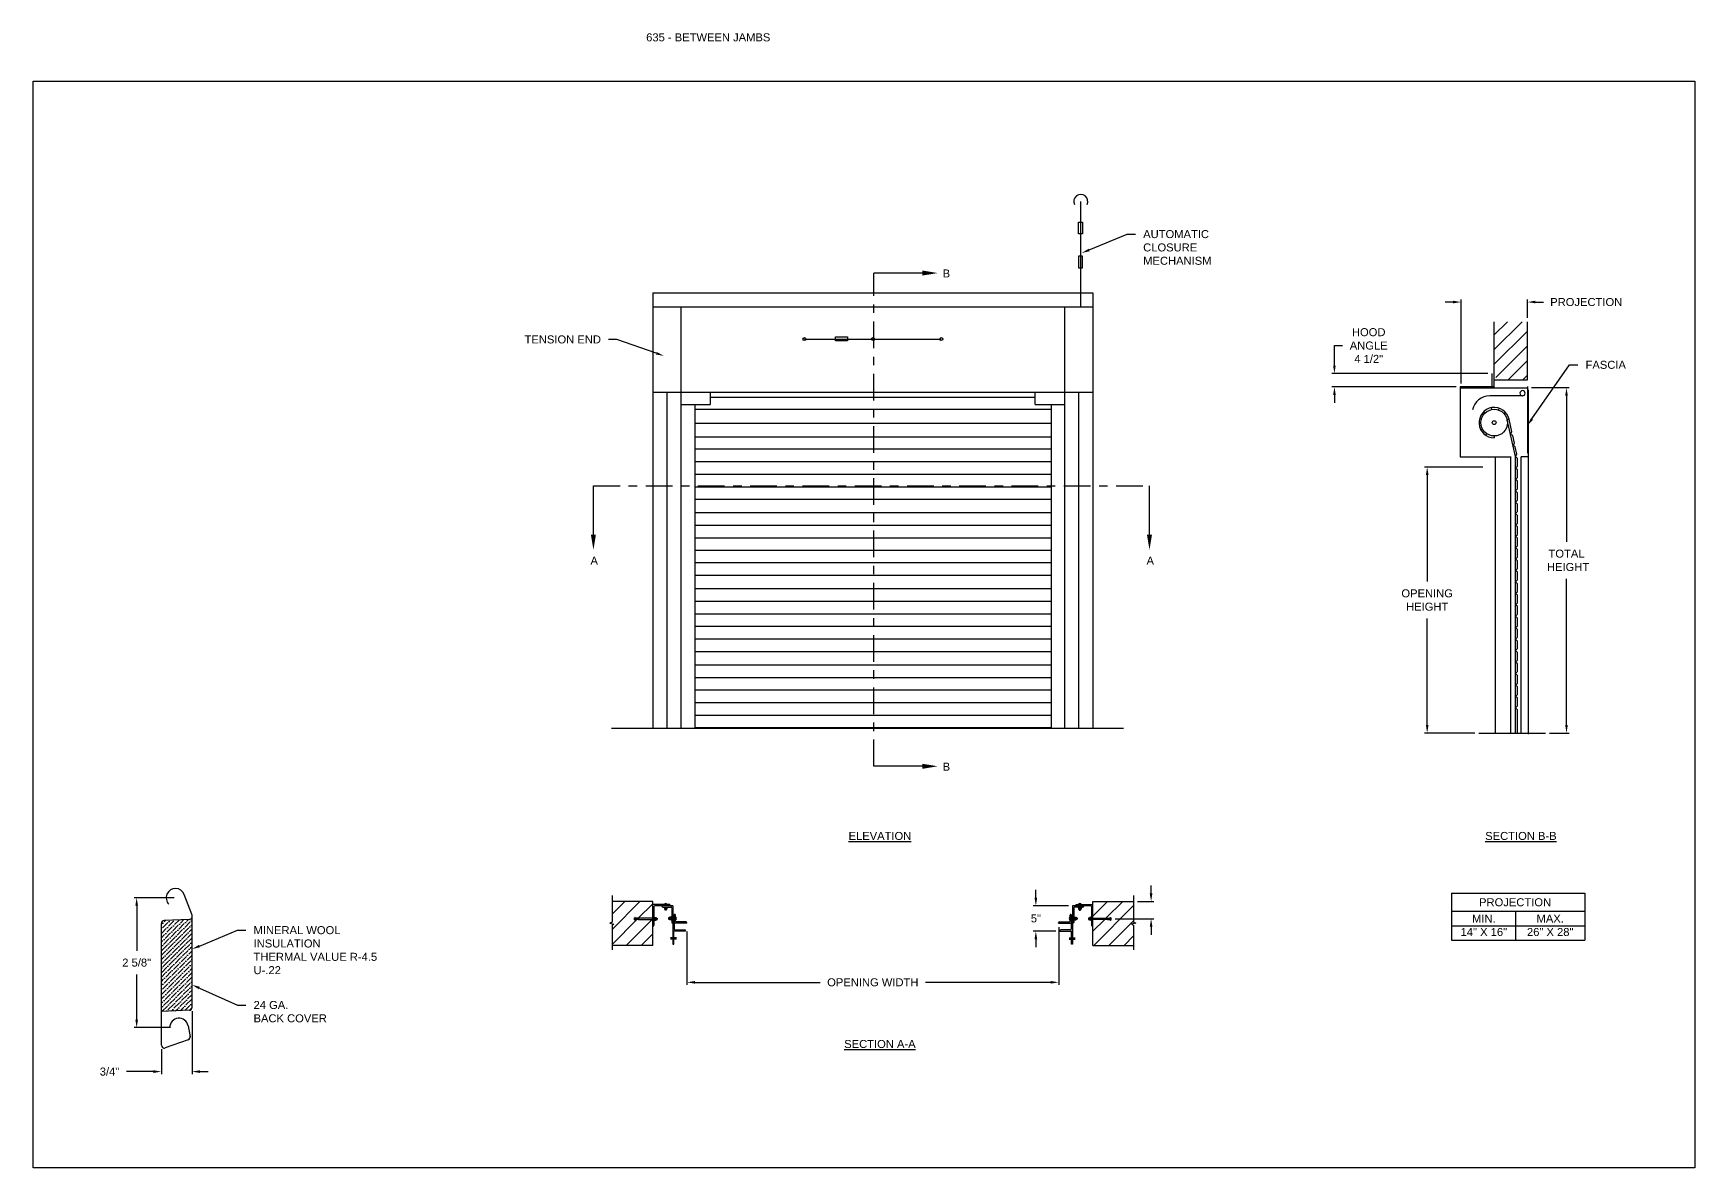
# Model space of a CAD drawing. Header units: inches. Extents: x 169.6 to 189.1, y 253.2 to 266.5.
import ezdxf
from ezdxf import colors
from ezdxf.entities.mleader import LeaderData, LeaderLine
from ezdxf.math import Vec2, Vec3

# ---------------------------------------------------------------- set-up
doc = ezdxf.new("R2010")
doc.units = ezdxf.units.IN
doc.header["$LTSCALE"] = 0.25
doc.header["$MEASUREMENT"] = 0
doc.linetypes.add('CENTER', pattern=[2, 1.25, -0.25, 0.25, -0.25])
for name, color, linetype in [('635 BETWEEN JAMBS', 7, 'Continuous'), ('ANNOTATIONS', 1, 'Continuous'), ('DETAILS', 4, 'Continuous'), ('SECTION CUTS', 6, 'CENTER')]:
    doc.layers.add(name, color=color, linetype=linetype)
doc.styles.add('ARIAL', font='arial.ttf', dxfattribs={"height": 0.09375})
doc.styles.get("Standard").update_dxf_attribs({"font": 'romans.shx'})
doc.dimstyles.new('STANDARD$0', dxfattribs={"dimtxt": 0.09375, "dimasz": 0.09375, "dimexe": 0.03125, "dimexo": 0.046875, "dimgap": 0.09, "dimtad": 0, "dimtih": 1, "dimtoh": 1, "dimdec": 4, "dimzin": 0, "dimdsep": 46, "dimtxsty": 'ARIAL', "dimcen": 0.09, "dimadec": 0, "dimazin": 0, "dimtfac": 1, "dimtdec": 4, "dimtofl": 0, "dimtmove": 0, "dimatfit": 1, "dimfxl": 1, "dimtolj": 1, "dimtzin": 0, "dimarcsym": 0})

# ---------------------------------------------------------------- blocks, each defined once
blk = doc.blocks.new('*D7')
at = {"layer": 'ANNOTATIONS', "color": 0, "lineweight": -2, "transparency": 16777216}
for p, q in [((177.249, 255.964), (177.249, 255.339)), ((181.605, 256.016), (181.605, 255.339)), ((177.342, 255.37), (178.81, 255.37)), ((181.511, 255.37), (180.043, 255.37))]:
    blk.add_line(p, q, dxfattribs=at)
at = {"layer": 'ANNOTATIONS', "color": 0, "transparency": 16777216}
for points in [[(177.342, 255.386), (177.342, 255.355), (177.249, 255.37)], [(181.511, 255.386), (181.511, 255.355), (181.605, 255.37)]]:
    blk.add_solid(points, dxfattribs=at)
at = {"layer": 'defpoints', "color": 0, "transparency": 16777216}
for p in [(181.605, 256.063), (177.249, 256.01), (181.605, 255.37)]:
    blk.add_point(p, dxfattribs=at)
at = {"layer": 'ANNOTATIONS', "color": 0, "transparency": 16777216, "insert": (179.427, 255.37), "char_height": 0.09375, "attachment_point": 5, "style": 'ARIAL'}
blk.add_mtext('\\A1;OPENING WIDTH', dxfattribs=at)
blk = doc.blocks.new('*D3')
at = {"layer": 'ANNOTATIONS', "color": 0, "lineweight": -2, "transparency": 16777216}
for p, q in [((186.227, 263.342), (186.133, 263.342)), ((186.32, 262.386), (186.32, 263.374)), ((187.098, 263.159), (187.098, 263.374)), ((187.192, 263.342), (187.285, 263.342))]:
    blk.add_line(p, q, dxfattribs=at)
at = {"layer": 'ANNOTATIONS', "color": 0, "transparency": 16777216}
for points in [[(186.227, 263.358), (186.227, 263.327), (186.32, 263.342)], [(187.192, 263.358), (187.192, 263.327), (187.098, 263.342)]]:
    blk.add_solid(points, dxfattribs=at)
at = {"layer": 'defpoints', "color": 0, "transparency": 16777216}
for p in [(187.098, 263.342), (187.098, 263.112, 0), (186.32, 262.339, 0)]:
    blk.add_point(p, dxfattribs=at)
at = {"layer": 'ANNOTATIONS', "color": 0, "transparency": 16777216, "insert": (187.787, 263.342), "char_height": 0.09375, "attachment_point": 5, "style": 'ARIAL'}
blk.add_mtext('\\A1;PROJECTION', dxfattribs=at)
blk = doc.blocks.new('*D4')
at = {"layer": 'ANNOTATIONS', "color": 0, "lineweight": -2, "transparency": 16777216}
for p, q in [((184.836, 262.598), (184.836, 262.832)), ((184.836, 262.832), (184.93, 262.832)), ((186.634, 262.504), (184.805, 262.504)), ((186.261, 262.347), (184.805, 262.347)), ((184.836, 262.254), (184.836, 262.16))]:
    blk.add_line(p, q, dxfattribs=at)
at = {"layer": 'ANNOTATIONS', "color": 0, "transparency": 16777216}
for points in [[(184.821, 262.598), (184.852, 262.598), (184.836, 262.504)], [(184.821, 262.254), (184.852, 262.254), (184.836, 262.347)]]:
    blk.add_solid(points, dxfattribs=at)
at = {"layer": 'defpoints', "color": 0, "transparency": 16777216}
for p in [(186.68, 262.504, 0), (184.836, 262.347), (186.308, 262.347, 0)]:
    blk.add_point(p, dxfattribs=at)
at = {"layer": 'ANNOTATIONS', "color": 0, "transparency": 16777216, "insert": (185.238, 262.832), "char_height": 0.0938, "attachment_point": 5, "style": 'ARIAL'}
blk.add_mtext('\\A1;HOOD\\PANGLE\\P4 1/2"', dxfattribs=at)
blk = doc.blocks.new('*D5')
at = {"layer": 'ANNOTATIONS', "color": 0, "lineweight": -2, "transparency": 16777216}
for p, q in [((186.574, 261.409), (185.892, 261.409)), ((185.923, 261.316), (185.923, 260.068)), ((185.923, 258.385), (185.923, 259.633)), ((186.481, 258.291), (185.892, 258.291))]:
    blk.add_line(p, q, dxfattribs=at)
at = {"layer": 'ANNOTATIONS', "color": 0, "transparency": 16777216}
for points in [[(185.908, 261.316), (185.939, 261.316), (185.923, 261.409)], [(185.908, 258.385), (185.939, 258.385), (185.923, 258.291)]]:
    blk.add_solid(points, dxfattribs=at)
at = {"layer": 'defpoints', "color": 0, "transparency": 16777216}
for p in [(186.62, 261.409, 0), (185.923, 258.291), (186.528, 258.291, 0)]:
    blk.add_point(p, dxfattribs=at)
at = {"layer": 'ANNOTATIONS', "color": 0, "transparency": 16777216, "insert": (185.923, 259.85), "char_height": 0.09375, "attachment_point": 5, "style": 'ARIAL'}
blk.add_mtext('\\A1;OPENING\\PHEIGHT', dxfattribs=at)
blk = doc.blocks.new('*D6')
at = {"layer": 'ANNOTATIONS', "color": 0, "lineweight": -2, "transparency": 16777216}
for p, q in [((187.145, 262.339), (187.587, 262.339)), ((187.556, 262.245), (187.556, 260.532)), ((187.556, 258.385), (187.556, 260.098)), ((187.356, 258.291), (187.587, 258.291))]:
    blk.add_line(p, q, dxfattribs=at)
at = {"layer": 'ANNOTATIONS', "color": 0, "transparency": 16777216}
for points in [[(187.54, 262.245), (187.571, 262.245), (187.556, 262.339)], [(187.54, 258.385), (187.571, 258.385), (187.556, 258.291)]]:
    blk.add_solid(points, dxfattribs=at)
at = {"layer": 'defpoints', "color": 0, "transparency": 16777216}
for p in [(187.098, 262.339, 0), (187.309, 258.291, 0), (187.556, 258.291)]:
    blk.add_point(p, dxfattribs=at)
at = {"layer": 'ANNOTATIONS', "color": 0, "transparency": 16777216, "insert": (187.556, 260.315), "char_height": 0.0938, "attachment_point": 5, "style": 'ARIAL'}
blk.add_mtext('\\A1;TOTAL\\P HEIGHT', dxfattribs=at)
blk = doc.blocks.new('*D1')
at = {"layer": 'ANNOTATIONS', "color": 0, "lineweight": -2, "transparency": 16777216}
for p, q in [((182.688, 256.413), (182.688, 256.506)), ((182.529, 256.319), (182.719, 256.319)), ((182.267, 256.115), (182.719, 256.115)), ((182.688, 256.021), (182.688, 255.927))]:
    blk.add_line(p, q, dxfattribs=at)
at = {"layer": 'ANNOTATIONS', "color": 0, "transparency": 16777216}
for points in [[(182.672, 256.413), (182.704, 256.413), (182.688, 256.319)], [(182.672, 256.021), (182.704, 256.021), (182.688, 256.115)]]:
    blk.add_solid(points, dxfattribs=at)
at = {"layer": 'defpoints', "color": 0, "transparency": 16777216}
for p in [(182.482, 256.319), (182.221, 256.115), (182.688, 256.115)]:
    blk.add_point(p, dxfattribs=at)
blk = doc.blocks.new('*D2')
at = {"layer": 'ANNOTATIONS', "color": 0, "lineweight": -2, "transparency": 16777216}
for p, q in [((181.338, 256.361), (181.338, 256.454)), ((181.721, 256.267), (181.306, 256.267)), ((181.573, 255.97), (181.306, 255.97)), ((181.338, 255.876), (181.338, 255.783))]:
    blk.add_line(p, q, dxfattribs=at)
at = {"layer": 'ANNOTATIONS', "color": 0, "transparency": 16777216}
for points in [[(181.322, 256.361), (181.353, 256.361), (181.338, 256.267)], [(181.322, 255.876), (181.353, 255.876), (181.338, 255.97)]]:
    blk.add_solid(points, dxfattribs=at)
at = {"layer": 'defpoints', "color": 0, "transparency": 16777216}
for p in [(181.338, 256.267), (181.768, 256.267), (181.62, 255.97)]:
    blk.add_point(p, dxfattribs=at)
at = {"layer": 'ANNOTATIONS', "color": 0, "transparency": 16777216, "insert": (181.338, 256.119), "char_height": 0.0938, "attachment_point": 5, "style": 'ARIAL'}
blk.add_mtext('\\A1;5"', dxfattribs=at)
blk = doc.blocks.new('*D8')
at = {"layer": 'ANNOTATIONS', "color": 0, "lineweight": -2, "transparency": 16777216}
for p, q in [((171.24, 256.362), (170.77, 256.362)), ((170.801, 256.268), (170.801, 255.74)), ((170.801, 254.934), (170.801, 255.463)), ((171.198, 254.841), (170.77, 254.841))]:
    blk.add_line(p, q, dxfattribs=at)
at = {"layer": 'ANNOTATIONS', "color": 0, "transparency": 16777216}
for points in [[(170.785, 256.268), (170.817, 256.268), (170.801, 256.362)], [(170.785, 254.934), (170.817, 254.934), (170.801, 254.841)]]:
    blk.add_solid(points, dxfattribs=at)
at = {"layer": 'defpoints', "color": 0, "transparency": 16777216}
for p in [(171.287, 256.362), (170.801, 254.841), (171.245, 254.841)]:
    blk.add_point(p, dxfattribs=at)
at = {"layer": 'ANNOTATIONS', "color": 0, "transparency": 16777216, "insert": (170.801, 255.601), "char_height": 0.0938, "attachment_point": 5, "style": 'ARIAL'}
blk.add_mtext('\\A1;2 5/8"', dxfattribs=at)
blk = doc.blocks.new('*D9')
at = {"layer": 'ANNOTATIONS', "color": 0, "lineweight": -2, "transparency": 16777216}
for p, q in [((171.45, 255.032), (171.45, 254.293)), ((171.09, 254.588), (171.09, 254.293)), ((170.997, 254.324), (170.682, 254.324)), ((171.544, 254.324), (171.638, 254.324))]:
    blk.add_line(p, q, dxfattribs=at)
at = {"layer": 'ANNOTATIONS', "color": 0, "transparency": 16777216}
for points in [[(170.997, 254.34), (170.997, 254.308), (171.09, 254.324)], [(171.544, 254.34), (171.544, 254.308), (171.45, 254.324)]]:
    blk.add_solid(points, dxfattribs=at)
at = {"layer": 'defpoints', "color": 0, "transparency": 16777216}
for p in [(171.45, 255.078), (171.09, 254.635), (171.45, 254.324)]:
    blk.add_point(p, dxfattribs=at)
at = {"layer": 'ANNOTATIONS', "color": 0, "transparency": 16777216, "insert": (170.483, 254.324), "char_height": 0.0938, "attachment_point": 5, "style": 'ARIAL'}
blk.add_mtext('\\A1;3/4"', dxfattribs=at)

msp = doc.modelspace()

# ---------------------------------------------------------------- hatches: boundary and pattern name
at = {"layer": '635 BETWEEN JAMBS'}
h = msp.add_hatch(dxfattribs=at)
h.set_pattern_fill('ANSI31', color=256)
h.set_pattern_definition([(45, (-17.54448, 0.20363), (-0.08838835, 0.08838835), [])])
h.paths.add_polyline_path([(176.84788, 256.02958), (176.84788, 256.10748), (176.67725, 256.10748), (176.64386, 256.10377), (176.64386, 256.10006), (176.63273, 256.10006), (176.63273, 256.1149), (176.63273, 256.12603), (176.64015, 256.12974), (176.64386, 256.12974), (176.64386, 256.12603), (176.67725, 256.12232), (176.84788, 256.12232), (176.84788, 256.28183), (176.84788, 256.31893), (176.37093, 256.31893), (176.37093, 256.07706), (176.34583, 256.06272), (176.3932, 256.05305), (176.37093, 256.04138), (176.37093, 255.8033), (176.84788, 255.8033)])
h.paths.add_polyline_path([(182.48239, 256.04138), (182.46012, 256.05305), (182.5075, 256.06272), (182.48239, 256.07706), (182.48239, 256.31893), (182.00544, 256.31893), (182.00544, 256.28183), (182.00544, 256.12232), (182.17608, 256.12232), (182.20947, 256.12603), (182.20947, 256.12974), (182.22059, 256.12974), (182.22059, 256.1149), (182.22059, 256.10377), (182.21317, 256.10006), (182.20947, 256.10006), (182.20947, 256.10377), (182.17608, 256.10748), (182.00544, 256.10748), (182.00544, 256.02958), (182.00544, 255.8033), (182.48239, 255.8033)])
at = {"layer": 'DETAILS'}
h = msp.add_hatch(dxfattribs=at)
h.set_pattern_fill('ANSI36', color=256, scale=0.289727, style=0)
h.set_pattern_definition([(45, (169.50241, 253.48502), (0.01920635, 0.0704233), [0.0905396, -0.0181079, 0, -0.0181079])])
h.paths.add_polyline_path([(171.45016, 256.13064, -0.29895926), (171.41913, 256.10821), (171.12494, 256.09549, 0.40161616), (171.09029, 256.05931), (171.09029, 255.02817), (171.41551, 255.04223, 0.40161616), (171.45016, 255.07841)])

# ---------------------------------------------------------------- linework, layer by layer
at = {"layer": '635 BETWEEN JAMBS'}
for p, q in [((181.86396, 263.28777), (181.86396, 264.5225)), ((181.83824, 264.14307), (181.83824, 264.27812)), ((181.83824, 264.27812), (181.88325, 264.27812)), ((181.88325, 264.27812), (181.88325, 264.14307)), ((181.88325, 264.14307), (181.83824, 264.14307)), ((181.88325, 264.14307), (181.88325, 264.14307)), ((181.88325, 263.87941), (181.83824, 263.87941)), ((181.83824, 263.87941), (181.83824, 263.74436)), ((181.88325, 263.74436), (181.88325, 263.87941)), ((181.83824, 263.74436), (181.88325, 263.74436)), ((181.83824, 263.74436), (181.83824, 263.74436)), ((176.84788, 263.44854), (176.84788, 258.35529)), ((176.84788, 263.44854), (182.00544, 263.44854)), ((182.00544, 263.44854), (182.00544, 258.35529)), ((176.84788, 263.28777), (182.00544, 263.28777)), ((177.17586, 263.28777), (177.17586, 258.34886)), ((181.67747, 258.34886), (181.67747, 263.28777)), ((186.70497, 263.112, 0.00014), (186.70497, 262.33458, 0.00014)), ((187.09791, 262.43175, 0.00014), (187.09791, 263.112, 0.00014)), ((178.62602, 262.90835), (180.22963, 262.90835)), ((178.98936, 262.88906), (178.98936, 262.93407)), ((178.98936, 262.93407), (179.13084, 262.93407)), ((179.13084, 262.88906), (178.98936, 262.88906)), ((178.98936, 262.88906), (178.98936, 262.88906)), ((179.13084, 262.93407), (179.13084, 262.88906)), ((186.68047, 262.50437, 0.00014), (186.68047, 262.35993, 0.00014)), ((176.84788, 262.28455), (181.99901, 262.28455)), ((177.01509, 262.27812), (177.01509, 258.35529)), ((177.52313, 262.28455), (177.52313, 262.14307)), ((181.3302, 262.14307), (181.3302, 262.28455)), ((181.83824, 262.27812), (181.83824, 258.35529)), ((186.7092, 262.34725, 0.00014), (186.30781, 262.34725, 0.00014)), ((186.30781, 262.34725, 0.00014), (186.30781, 261.52758, 0.00014)), ((186.32049, 262.3388, 0.00014), (187.09791, 262.3388, 0.00014)), ((186.7092, 262.43175, 0.00014), (187.09791, 262.43175, 0.00014)), ((187.09791, 262.35148, 0.00014), (187.09791, 261.56983, 0.00014)), ((187.10636, 262.31345, 0.00014), (187.10636, 258.27847, 0.00014)), ((177.17586, 262.14307), (177.52313, 262.14307)), ((177.34306, 262.14307), (177.34306, 258.34886)), ((177.34949, 262.0852), (181.5167, 262.0852)), ((177.5167, 262.22668), (181.32377, 262.22668)), ((181.3302, 262.14307), (181.67104, 262.14307)), ((181.5167, 262.14307), (181.5167, 258.34886)), ((187.04128, 262.24308, 0.00001), (186.65595, 262.24308, 0.00001)), ((186.68099, 262.0827, 0), (186.67701, 262.10464, 0)), ((186.76108, 262.07622, 0), (186.76854, 262.09724, 0)), ((177.34949, 261.92443), (181.5167, 261.92443)), ((186.55269, 261.92902, 0), (186.53038, 261.92902, 0)), ((186.59903, 262.04005, 0), (186.58334, 262.05591, 0)), ((186.82368, 262.03491, 0), (186.84008, 262.05003, 0)), ((186.86124, 261.96335, 0.00014), (186.883, 261.96826, 0.00014)), ((186.95848, 261.5318, 0.00014), (186.86124, 261.96335, 0.00014)), ((186.91628, 261.82059, 0.00014), (186.883, 261.96826, 0.00014)), ((177.34949, 261.76365), (181.51026, 261.76365)), ((186.55105, 261.84565, 0), (186.57077, 261.85607, 0)), ((186.60913, 261.781, 0), (186.6216, 261.7995, 0)), ((186.70887, 261.77284, 0), (186.70887, 261.75053, 0)), ((186.89946, 261.79373, 0.00014), (186.91628, 261.82059, 0.00014)), ((186.92617, 261.77668, 0.00014), (186.89946, 261.79373, 0.00014)), ((186.94579, 261.68963, 0.00014), (186.92617, 261.77668, 0.00014)), ((186.92897, 261.66277, 0.00014), (186.94579, 261.68963, 0.00014)), ((177.34949, 261.62217), (181.5167, 261.62217)), ((186.30781, 261.52758, 0.00014), (186.90778, 261.52758, 0.00014)), ((186.72187, 258.29114, 0.00014), (186.72187, 261.5149, 0.00014)), ((186.90271, 258.29114, 0.00014), (186.90271, 261.52335, 0.00014)), ((186.95568, 261.64572, 0.00014), (186.92897, 261.66277, 0.00014)), ((186.9753, 261.55866, 0.00014), (186.95568, 261.64572, 0.00014)), ((186.95848, 261.5318, 0.00014), (186.9753, 261.55866, 0.00014)), ((186.95848, 258.29114, 0.00014), (186.95848, 261.5318, 0.00014)), ((186.98079, 261.5093, 0.00014), (186.95848, 261.5318, 0.00014)), ((186.98079, 261.42006, 0.00014), (186.98079, 261.5093, 0.00014)), ((187.02608, 258.29114, 0.00014), (187.02608, 261.52758, 0.00014)), ((187.10636, 261.52758, 0.00014), (187.02608, 261.52758, 0.00014)), ((177.34949, 261.47426), (181.5167, 261.47426)), ((177.34949, 261.32635), (181.5167, 261.32635)), ((186.95848, 261.39756, 0.00014), (186.98079, 261.42006, 0.00014)), ((186.98079, 261.37505, 0.00014), (186.95848, 261.39756, 0.00014)), ((186.95848, 261.26331, 0.00014), (186.98079, 261.28582, 0.00014)), ((186.98079, 261.28582, 0.00014), (186.98079, 261.37505, 0.00014)), ((177.34949, 261.17844), (181.5167, 261.17844)), ((186.98079, 261.24176, 0.00014), (186.95848, 261.26427, 0.00014)), ((186.95848, 261.13002, 0.00014), (186.98079, 261.15253, 0.00014)), ((186.98079, 261.10847, 0.00014), (186.95848, 261.13098, 0.00014)), ((186.98079, 261.15253, 0.00014), (186.98079, 261.24176, 0.00014)), ((186.98079, 261.01923, 0.00014), (186.98079, 261.10847, 0.00014)), ((177.34949, 261.03053), (181.5167, 261.03053)), ((186.95848, 260.99673, 0.00014), (186.98079, 261.01923, 0.00014)), ((186.98079, 260.97518, 0.00014), (186.95848, 260.99768, 0.00014)), ((186.98079, 260.88594, 0.00014), (186.98079, 260.97518, 0.00014)), ((177.34949, 260.87619), (181.5167, 260.87619)), ((177.34949, 260.72828), (181.5167, 260.72828)), ((186.95848, 260.86344, 0.00014), (186.98079, 260.88594, 0.00014)), ((186.98079, 260.84189, 0.00014), (186.95848, 260.86439, 0.00014)), ((186.95848, 260.73015, 0.00014), (186.98079, 260.75265, 0.00014)), ((186.98079, 260.7086, 0.00014), (186.95848, 260.7311, 0.00014)), ((186.98079, 260.75265, 0.00014), (186.98079, 260.84189, 0.00014)), ((186.98079, 260.61936, 0.00014), (186.98079, 260.7086, 0.00014)), ((177.34949, 260.58037), (181.5167, 260.58037)), ((186.95848, 260.59686, 0.00014), (186.98079, 260.61936, 0.00014)), ((186.98079, 260.57531, 0.00014), (186.95848, 260.59781, 0.00014)), ((186.98079, 260.48607, 0.00014), (186.98079, 260.57531, 0.00014)), ((181.5167, 260.43246), (177.34949, 260.43246)), ((186.95848, 260.46357, 0.00014), (186.98079, 260.48607, 0.00014)), ((186.98079, 260.44202, 0.00014), (186.95848, 260.46452, 0.00014)), ((186.95848, 260.33027, 0.00014), (186.98079, 260.35278, 0.00014)), ((186.98079, 260.30872, 0.00014), (186.95848, 260.33123, 0.00014)), ((186.98079, 260.35278, 0.00014), (186.98079, 260.44202, 0.00014)), ((181.5167, 260.28455), (177.34949, 260.28455)), ((181.5167, 260.13664), (177.34949, 260.13664)), ((186.95848, 260.19698, 0.00014), (186.98079, 260.21949, 0.00014)), ((186.98079, 260.17543, 0.00014), (186.95848, 260.19794, 0.00014)), ((186.98079, 260.21949, 0.00014), (186.98079, 260.30872, 0.00014)), ((186.98079, 260.0862, 0.00014), (186.98079, 260.17543, 0.00014)), ((181.5167, 259.9823), (177.34949, 259.9823)), ((186.95848, 260.06369, 0.00014), (186.98079, 260.0862, 0.00014)), ((186.98079, 260.04119, 0.00014), (186.95848, 260.06369, 0.00014)), ((186.95848, 259.92945, 0.00014), (186.98079, 259.95195, 0.00014)), ((186.98079, 259.90694, 0.00014), (186.95848, 259.92945, 0.00014)), ((186.98079, 259.95195, 0.00014), (186.98079, 260.04119, 0.00014)), ((181.5167, 259.83439), (177.34949, 259.83439)), ((186.95848, 259.7952, 0.00014), (186.98079, 259.81771, 0.00014)), ((186.98079, 259.77269, 0.00014), (186.95848, 259.7952, 0.00014)), ((186.98079, 259.81771, 0.00014), (186.98079, 259.90694, 0.00014)), ((186.98079, 259.68346, 0.00014), (186.98079, 259.77269, 0.00014)), ((181.5167, 259.68648), (177.34949, 259.68648)), ((181.5167, 259.53857), (177.34949, 259.53857)), ((186.95848, 259.66095, 0.00014), (186.98079, 259.68346, 0.00014)), ((186.98079, 259.63845, 0.00014), (186.95848, 259.66095, 0.00014)), ((186.95848, 259.5267, 0.00014), (186.98079, 259.54921, 0.00014)), ((186.98079, 259.54921, 0.00014), (186.98079, 259.63845, 0.00014)), ((181.5167, 259.39066), (177.34949, 259.39066)), ((186.98079, 259.5042, 0.00014), (186.95848, 259.5267, 0.00014)), ((186.95848, 259.39246, 0.00014), (186.98079, 259.41496, 0.00014)), ((186.98079, 259.36995, 0.00014), (186.95848, 259.39246, 0.00014)), ((186.98079, 259.41496, 0.00014), (186.98079, 259.5042, 0.00014)), ((186.98079, 259.28072, 0.00014), (186.98079, 259.36995, 0.00014)), ((181.5167, 259.24275), (177.34949, 259.24275)), ((186.95848, 259.25821, 0.00014), (186.98079, 259.28072, 0.00014)), ((186.98079, 259.2357, 0.00014), (186.95848, 259.25821, 0.00014)), ((186.95848, 259.12396, 0.00014), (186.98079, 259.14647, 0.00014)), ((186.98079, 259.14647, 0.00014), (186.98079, 259.2357, 0.00014)), ((181.5167, 259.08841), (177.34949, 259.08841)), ((186.98079, 259.10146, 0.00014), (186.95848, 259.12396, 0.00014)), ((186.95848, 258.98972, 0.00014), (186.98079, 259.01222, 0.00014)), ((186.98079, 258.96721, 0.00014), (186.95848, 258.98972, 0.00014)), ((186.98079, 259.01222, 0.00014), (186.98079, 259.10146, 0.00014)), ((186.98079, 258.87798, 0.00014), (186.98079, 258.96721, 0.00014)), ((181.5167, 258.9405), (177.34949, 258.9405)), ((181.5167, 258.79259), (177.34949, 258.79259)), ((186.95848, 258.85547, 0.00014), (186.98079, 258.87798, 0.00014)), ((186.98079, 258.83296, 0.00014), (186.95848, 258.85547, 0.00014)), ((186.98079, 258.74373, 0.00014), (186.98079, 258.83296, 0.00014)), ((181.5167, 258.64468), (177.34949, 258.64468)), ((186.95848, 258.72122, 0.00014), (186.98079, 258.74373, 0.00014)), ((186.98079, 258.69872, 0.00014), (186.95848, 258.72122, 0.00014)), ((186.95848, 258.58697, 0.00014), (186.98079, 258.60948, 0.00014)), ((186.98079, 258.56447, 0.00014), (186.95848, 258.58697, 0.00014)), ((186.98079, 258.60948, 0.00014), (186.98079, 258.69872, 0.00014)), ((186.98079, 258.29114, 0.00014), (186.98079, 258.56447, 0.00014)), ((181.5167, 258.49677), (177.34949, 258.49677)), ((176.36557, 258.34886), (182.36557, 258.34886)), ((177.34306, 258.35529), (181.51026, 258.35529)), ((186.52752, 258.29114, 0.00014), (187.30917, 258.29114, 0.00014)), ((176.37093, 256.38941), (176.37093, 256.07706)), ((176.84788, 256.31893), (176.37093, 256.31893)), ((176.84788, 255.8033), (176.84788, 256.31893)), ((177.0482, 256.28183), (176.84788, 256.28183)), ((176.86272, 256.2571), (176.86272, 256.03948)), ((177.08529, 256.26699), (176.87262, 256.26699)), ((176.95546, 256.26699), (176.95546, 256.26205)), ((176.96535, 256.25216), (177.06056, 256.25216)), ((176.98143, 256.25216), (176.98143, 256.24474)), ((176.98143, 256.24474), (177.01852, 256.24474)), ((176.98514, 256.24474), (176.98514, 256.22619)), ((177.01481, 256.22619), (176.98514, 256.22619)), ((176.99256, 256.21506), (176.99256, 256.24474)), ((177.00739, 256.24474), (177.00739, 256.21506)), ((177.01481, 256.24474), (177.01481, 256.22619)), ((177.01852, 256.25216), (177.01852, 256.24474)), ((177.0482, 256.28183), (177.0482, 256.27689)), ((177.07046, 256.24226), (177.07046, 256.07286)), ((177.08529, 256.26699), (177.08529, 255.89233)), ((181.98071, 256.26699), (181.76803, 256.26699)), ((181.76803, 256.26699), (181.76803, 255.89233)), ((181.78287, 256.24226), (181.78287, 256.07286)), ((181.88797, 256.25216), (181.79276, 256.25216)), ((181.80513, 256.28183), (181.80513, 256.27689)), ((181.80513, 256.28183), (182.00544, 256.28183)), ((181.8348, 256.25216), (181.8348, 256.24474)), ((181.8719, 256.24474), (181.8348, 256.24474)), ((181.83851, 256.24474), (181.83851, 256.22619)), ((181.83851, 256.22619), (181.86819, 256.22619)), ((181.84593, 256.24474), (181.84593, 256.21506)), ((181.86077, 256.21506), (181.86077, 256.24474)), ((181.86819, 256.24474), (181.86819, 256.22619)), ((181.8719, 256.25216), (181.8719, 256.24474)), ((181.89786, 256.26699), (181.89786, 256.26205)), ((181.9906, 256.2571), (181.9906, 256.03948)), ((182.00544, 256.31893), (182.48239, 256.31893)), ((182.00544, 255.8033), (182.00544, 256.31893)), ((182.48239, 256.38941), (182.48239, 256.07706)), ((176.37093, 256.07706), (176.34583, 256.06272)), ((176.34583, 256.06272), (176.3932, 256.05305)), ((176.3932, 256.05305), (176.37093, 256.04138)), ((176.37093, 256.04138), (176.37093, 255.75137)), ((176.63644, 256.12603), (176.63273, 256.12603)), ((176.63273, 256.10377), (176.63273, 256.12603)), ((176.63644, 256.10377), (176.63273, 256.10377)), ((176.63644, 256.12603), (176.63644, 256.10377)), ((176.64386, 256.12974), (176.64015, 256.12974)), ((176.64015, 256.12974), (176.64015, 256.11653)), ((176.64015, 256.11653), (176.67725, 256.11653)), ((176.64015, 256.10006), (176.64015, 256.11327)), ((176.64015, 256.11327), (176.67725, 256.11327)), ((176.64386, 256.10006), (176.64015, 256.10006)), ((176.64386, 256.12603), (176.64386, 256.12974)), ((176.67725, 256.12232), (176.64386, 256.12603)), ((176.67725, 256.10748), (176.64386, 256.10377)), ((176.64386, 256.10377), (176.64386, 256.10006)), ((176.67725, 256.12232), (176.67725, 256.10748)), ((176.68096, 256.11861), (176.67725, 256.11861)), ((176.68096, 256.11119), (176.67725, 256.11119)), ((176.68096, 256.12232), (176.68096, 256.10748)), ((176.84788, 256.12232), (176.68096, 256.12232)), ((176.68096, 256.10748), (176.84788, 256.10748)), ((176.85283, 256.02958), (176.84788, 256.02958)), ((176.86272, 256.13345), (176.87014, 256.13345)), ((176.86272, 256.09635), (176.87014, 256.09635)), ((176.87014, 256.09635), (176.87014, 256.13345)), ((176.87014, 256.12974), (176.88869, 256.12974)), ((176.87014, 256.12232), (176.89982, 256.12232)), ((176.87014, 256.10748), (176.89982, 256.10748)), ((176.87014, 256.10006), (176.88869, 256.10006)), ((176.88869, 256.12974), (176.88869, 256.10006)), ((176.89982, 256.12232), (176.89982, 256.10748)), ((177.00739, 256.21506), (176.99256, 256.21506)), ((177.06304, 256.12603), (177.03336, 256.12603)), ((177.03336, 256.12603), (177.03336, 256.11119)), ((177.03336, 256.11119), (177.06304, 256.11119)), ((177.06304, 256.13345), (177.04449, 256.13345)), ((177.04449, 256.13345), (177.04449, 256.10377)), ((177.06304, 256.10377), (177.04449, 256.10377)), ((177.07046, 256.13716), (177.06304, 256.13716)), ((177.06304, 256.10006), (177.06304, 256.13716)), ((177.07046, 256.10006), (177.06304, 256.10006)), ((177.08035, 256.06297), (177.08529, 256.06297)), ((177.08529, 256.152), (177.09024, 256.152)), ((177.10013, 256.16684), (177.10013, 255.99496)), ((177.10508, 256.16684), (177.10013, 256.16684)), ((177.24851, 256.06297), (177.10013, 256.06297)), ((177.11497, 256.0877), (177.11497, 256.15694)), ((177.23862, 256.07781), (177.12486, 256.07781)), ((177.24851, 256.06297), (177.24851, 256.06792)), ((181.60481, 256.06297), (181.60481, 256.06792)), ((181.60481, 256.06297), (181.75319, 256.06297)), ((181.6147, 256.07781), (181.72846, 256.07781)), ((181.73835, 256.0877), (181.73835, 256.15694)), ((181.74825, 256.16684), (181.75319, 256.16684)), ((181.75319, 256.16684), (181.75319, 255.99496)), ((181.76803, 256.152), (181.76308, 256.152)), ((181.77298, 256.06297), (181.76803, 256.06297)), ((181.78287, 256.13716), (181.79029, 256.13716)), ((181.78287, 256.10006), (181.79029, 256.10006)), ((181.79029, 256.10006), (181.79029, 256.13716)), ((181.79029, 256.13345), (181.80884, 256.13345)), ((181.79029, 256.12603), (181.81996, 256.12603)), ((181.79029, 256.11119), (181.81996, 256.11119)), ((181.79029, 256.10377), (181.80884, 256.10377)), ((181.80884, 256.13345), (181.80884, 256.10377)), ((181.81996, 256.12603), (181.81996, 256.11119)), ((181.84593, 256.21506), (181.86077, 256.21506)), ((181.98318, 256.12232), (181.95351, 256.12232)), ((181.95351, 256.12232), (181.95351, 256.10748)), ((181.95351, 256.10748), (181.98318, 256.10748)), ((181.98318, 256.12974), (181.96464, 256.12974)), ((181.96464, 256.12974), (181.96464, 256.10006)), ((181.98318, 256.10006), (181.96464, 256.10006)), ((181.9906, 256.13345), (181.98318, 256.13345)), ((181.98318, 256.09635), (181.98318, 256.13345)), ((181.9906, 256.09635), (181.98318, 256.09635)), ((182.0005, 256.02958), (182.00544, 256.02958)), ((182.00544, 256.12232), (182.17237, 256.12232)), ((182.17237, 256.10748), (182.00544, 256.10748)), ((182.17237, 256.12232), (182.17237, 256.10748)), ((182.17237, 256.11861), (182.17608, 256.11861)), ((182.17237, 256.11119), (182.17608, 256.11119)), ((182.17608, 256.12232), (182.20947, 256.12603)), ((182.17608, 256.12232), (182.17608, 256.10748)), ((182.21317, 256.11653), (182.17608, 256.11653)), ((182.21317, 256.11327), (182.17608, 256.11327)), ((182.17608, 256.10748), (182.20947, 256.10377)), ((182.20947, 256.12974), (182.21317, 256.12974)), ((182.20947, 256.12603), (182.20947, 256.12974)), ((182.20947, 256.10377), (182.20947, 256.10006)), ((182.20947, 256.10006), (182.21317, 256.10006)), ((182.21317, 256.12974), (182.21317, 256.11653)), ((182.21317, 256.10006), (182.21317, 256.11327)), ((182.21688, 256.12603), (182.22059, 256.12603)), ((182.21688, 256.12603), (182.21688, 256.10377)), ((182.21688, 256.10377), (182.22059, 256.10377)), ((182.22059, 256.10377), (182.22059, 256.12603)), ((182.5075, 256.06272), (182.46012, 256.05305)), ((182.46012, 256.05305), (182.48239, 256.04138)), ((182.48239, 256.07706), (182.5075, 256.06272)), ((182.48239, 256.04138), (182.48239, 255.75137)), ((177.089, 255.89233), (177.05562, 255.89233)), ((177.089, 255.87749), (177.05562, 255.87749)), ((177.23368, 255.97023), (177.08529, 255.97023)), ((177.08529, 255.87749), (177.08529, 255.81814)), ((177.09271, 255.89975), (177.089, 255.88491)), ((177.089, 255.88491), (177.089, 255.89233)), ((177.09271, 255.88491), (177.089, 255.87007)), ((177.089, 255.87007), (177.089, 255.87749)), ((177.09271, 255.89233), (177.09271, 255.89975)), ((177.1261, 255.89233), (177.09271, 255.89233)), ((177.09271, 255.87749), (177.09271, 255.88491)), ((177.1261, 255.87749), (177.09271, 255.87749)), ((177.09642, 255.89233), (177.09642, 255.97023)), ((177.09642, 255.81814), (177.09642, 255.87749)), ((177.11003, 255.98507), (177.22378, 255.98507)), ((177.23368, 255.97518), (177.23368, 255.97023)), ((181.61965, 255.97518), (181.61965, 255.97023)), ((181.61965, 255.97023), (181.76803, 255.97023)), ((181.7433, 255.98507), (181.62954, 255.98507)), ((181.72723, 255.89233), (181.76061, 255.89233)), ((181.72723, 255.87749), (181.76061, 255.87749)), ((181.7569, 255.89233), (181.7569, 255.97023)), ((181.7569, 255.81814), (181.7569, 255.87749)), ((181.76061, 255.89233), (181.76061, 255.89975)), ((181.76061, 255.89975), (181.76432, 255.88491)), ((181.76061, 255.88491), (181.76432, 255.87007)), ((181.76061, 255.87749), (181.76061, 255.88491)), ((181.76432, 255.88491), (181.76432, 255.89233)), ((181.76432, 255.89233), (181.79771, 255.89233)), ((181.76432, 255.87749), (181.79771, 255.87749)), ((181.76432, 255.87007), (181.76432, 255.87749)), ((181.76803, 255.87749), (181.76803, 255.81814)), ((176.84788, 255.8033), (176.37093, 255.8033)), ((177.08529, 255.81814), (177.09642, 255.81814)), ((181.76803, 255.81814), (181.7569, 255.81814)), ((182.00544, 255.8033), (182.48239, 255.8033))]:
    msp.add_line(p, q, dxfattribs=at)
at = {"layer": '635 BETWEEN JAMBS', "linetype": 'Continuous'}
for p, q in [((186.70497, 262.953, 0.00001), (186.86397, 263.112, 0.00001)), ((186.70497, 262.78091, 0.00001), (187.03606, 263.112, 0.00001)), ((186.70497, 262.60883, 0.00001), (187.09791, 263.00176, 0.00001)), ((186.72737, 262.45914, 0.00001), (187.09791, 262.82968, 0.00001)), ((186.87207, 262.43175, 0.00001), (187.09791, 262.65759, 0.00001)), ((187.04416, 262.43175, 0.00001), (187.09791, 262.48551, 0.00001))]:
    msp.add_line(p, q, dxfattribs=at)
at = {"layer": '635 BETWEEN JAMBS'}
for centre, radius in [((178.62602, 262.90835), 0.01715), ((179.42935, 262.90835), 0.01715), ((180.22963, 262.90835), 0.01715), ((186.70887, 261.92902, 0), 0.15619), ((186.70887, 261.92902, 0), 0.02231)]:
    msp.add_circle(centre, radius, dxfattribs=at)
for centre, radius, start, end in [((181.86396, 264.5225), 0.08168, 333.745336, 206.254664), ((187.04102, 262.27331, 0.00001), 0.03061, 89.504252, 260.968465), ((187.04102, 262.2735, 0.00001), 0.03042, 270.495748, 89.504252), ((186.65595, 262.0352, 0.00001), 0.20788, 90, 167.319617), ((186.70887, 261.92902, 0), 0.17849, 12.699768, 270), ((176.87262, 256.2571), 0.00989, 90, 180), ((176.96535, 256.26205), 0.00989, 180, 270), ((176.99998, 256.27194), 0.02102, 28.072487, 151.927513), ((177.03831, 256.27689), 0.00989, 270, 0), ((177.06056, 256.24226), 0.00989, 0, 90), ((181.79276, 256.24226), 0.00989, 90, 180), ((181.81502, 256.27689), 0.00989, 180, 270), ((181.85335, 256.27194), 0.02102, 28.072487, 151.927513), ((181.88797, 256.26205), 0.00989, 270, 0), ((181.98071, 256.2571), 0.00989, 0, 90), ((176.85283, 256.03948), 0.00989, 270, 0), ((177.08035, 256.07286), 0.00989, 180, 270), ((177.09024, 256.14211), 0.00989, 0, 90), ((177.10508, 256.15694), 0.00989, 0, 90), ((177.10508, 256.11861), 0.02102, 298.072487, 61.927513), ((177.12486, 256.0877), 0.00989, 180, 270), ((177.23862, 256.06792), 0.00989, 0, 90), ((181.6147, 256.06792), 0.00989, 90, 180), ((181.74825, 256.11861), 0.02102, 118.072487, 241.927513), ((181.72846, 256.0877), 0.00989, 270, 0), ((181.74825, 256.15694), 0.00989, 90, 180), ((181.76308, 256.14211), 0.00989, 90, 180), ((181.77298, 256.07286), 0.00989, 270, 0), ((182.0005, 256.03948), 0.00989, 180, 270), ((177.11003, 255.99496), 0.00989, 180, 270), ((177.22378, 255.97518), 0.00989, 0, 90), ((181.62954, 255.97518), 0.00989, 90, 180), ((181.7433, 255.99496), 0.00989, 270, 0)]:
    msp.add_arc(centre, radius, start, end, dxfattribs=at)
at = {"layer": 'ANNOTATIONS'}
for p, q in [((186.20688, 256.41484), (186.20688, 255.86347)), ((186.20688, 256.41484), (187.77199, 256.41484)), ((187.77199, 256.41484), (187.77199, 255.86347)), ((186.20688, 256.20337), (187.77199, 256.20337)), ((186.20688, 256.03342), (187.77199, 256.03342)), ((186.95724, 256.20337), (186.95724, 255.86347)), ((186.20688, 255.86347), (187.77199, 255.86347))]:
    msp.add_line(p, q, dxfattribs=at)
at = {"layer": 'defpoints'}
msp.add_lwpolyline([(189.05875, 253.19707), (169.58887, 253.19707), (169.58887, 265.93218), (189.05875, 265.93218)], close=True, dxfattribs=at)
at = {"layer": 'DETAILS'}
for p, q in [((171.45016, 256.15547), (171.35691, 256.40035)), ((171.09029, 254.63476), (171.09029, 256.05931)), ((171.41907, 256.10821), (171.12494, 256.09549)), ((171.45016, 255.07841), (171.45016, 256.15547)), ((171.41551, 255.04223), (171.09029, 255.02817)), ((171.40357, 254.86101), (171.42862, 254.72994)), ((171.40538, 254.69705), (171.13683, 254.60188))]:
    msp.add_line(p, q, dxfattribs=at)
for centre, radius, start, end in [((171.25538, 256.36169), 0.10865, 20.847773, 224.89751), ((171.12651, 256.05931), 0.03622, 92.475233, 180), ((171.12517, 256.06059), 0.03488, 92.47526, 180), ((171.41756, 256.14306), 0.03488, 272.469379, 20.847773), ((171.41395, 255.07841), 0.03622, 272.475233, 0), ((171.29686, 254.84062), 0.10865, 10.81592, 180), ((171.39373, 254.72994), 0.03488, 289.513283, 21.631841), ((171.12517, 254.63476), 0.03488, 180, 289.513283)]:
    msp.add_arc(centre, radius, start, end, dxfattribs=at)
at = {"layer": 'SECTION CUTS'}
for p, q in [((179.43783, 257.90202), (179.43783, 263.68223)), ((176.153, 261.18734), (182.66896, 261.18734))]:
    msp.add_line(p, q, dxfattribs=at)

# ---------------------------------------------------------------- texts
at = {"layer": 'ANNOTATIONS', "insert": (176.77122, 266.4912), "char_height": 0.09375, "width": 6.6097632, "attachment_point": 1, "line_spacing_factor": 0.86134, "style": 'ARIAL'}
msp.add_mtext('635 - BETWEEN JAMBS', dxfattribs=at)
at = {"layer": 'ANNOTATIONS', "char_height": 0.09375, "attachment_point": 2, "style": 'ARIAL'}
for s, insert, width in [('{\\LELEVATION}', (179.51043, 257.13267), 3.0834986), ('{\\LSECTION B-B}', (187.02175, 257.13267), 1.3823677), ('{\\LSECTION A-A}', (179.51043, 254.69485), 1.3823677)]:
    msp.add_mtext(s, dxfattribs=dict(at, insert=insert, width=width))
for s, width, insert in [('PROJECTION ', 1.7594917, (186.95308, 256.35541)), ('MIN.\\P14" X 16" ', 0.6711642, (186.58706, 256.16342)), ('MAX.\\P26" X 28"', 0.7869326, (187.36471, 256.16342))]:
    msp.add_mtext_dynamic_manual_height_columns(s, width=width, gutter_width=1.36268, heights=[0], dxfattribs=dict(at, insert=insert))
at = {"layer": 'SECTION CUTS', "style": 'ARIAL'}
for s, p in [('B', (180.24585, 263.63054)), ('A', (176.11852, 260.26491)), ('A', (182.63448, 260.26491)), ('B', (180.24585, 257.85032))]:
    msp.add_text(s, height=0.09375, dxfattribs=at).set_placement(p)

# ---------------------------------------------------------------- dimensions: what is measured, and where the dimension line sits
at = {"layer": 'ANNOTATIONS'}
for base, p1, p2, text, picture, middle in [((187.09791, 263.34244), (186.32049, 262.3388, 0.00014), (187.09791, 263.112, 0.00014), 'PROJECTION', '*D3', (187.78702, 263.34244)), ((171.45016, 254.32408), (171.09029, 254.63476), (171.45016, 255.07841), '3/4"', '*D9', (170.48324, 254.32408))]:
    dim = msp.add_linear_dim(base=base, p1=p1, p2=p2, text=text, dimstyle='STANDARD$0', dxfattribs=at)
    dim.commit()
    dim.dimension.update_dxf_attribs({"geometry": picture, "text_midpoint": middle, "dimtype": 160})
for base, p1, p2, angle, text, picture, middle in [((184.83614, 262.34725), (186.68047, 262.50437, 0.00014), (186.30781, 262.34725, 0.00014), 90, 'HOOD\\PANGLE\\P4 1/2"', '*D4', (185.23837, 262.8324)), ((181.33773, 256.26699), (181.61965, 255.97023), (181.76803, 256.26699), 90, '5"', '*D2', (181.33773, 256.11861)), ((182.688, 256.1149), (182.48239, 256.31893), (182.22059, 256.1149), 270, ' ', '*D1', (182.688, 256.21691))]:
    dim = msp.add_linear_dim(base=base, p1=p1, p2=p2, angle=angle, text=text, dimstyle='STANDARD$0', dxfattribs=at)
    dim.commit()
    dim.dimension.update_dxf_attribs({"geometry": picture, "text_midpoint": middle, "dimtype": 160})
for base, p1, p2, text, picture, middle in [((187.55559, 258.29114), (187.09791, 262.3388, 0.00014), (187.30917, 258.29114, 0.00014), 'TOTAL\\P HEIGHT', '*D6', (187.55559, 260.31497)), ((185.92333, 258.29114), (186.62047, 261.40928, 0.00014), (186.52752, 258.29114, 0.00014), 'OPENING\\PHEIGHT', '*D5', (185.92333, 259.85021)), ((170.80093, 254.84062), (171.28683, 256.36169), (171.24535, 254.84062), '2 5/8"', '*D8', (170.80093, 255.60115))]:
    dim = msp.add_linear_dim(base=base, p1=p1, p2=p2, angle=90, text=text, dimstyle='STANDARD$0', dxfattribs=at)
    dim.commit()
    dim.dimension.update_dxf_attribs({"geometry": picture, "text_midpoint": middle})
dim = msp.add_linear_dim(base=(181.60481, 255.3703), p1=(177.24851, 256.01039), p2=(181.60481, 256.06297), text='OPENING WIDTH', dimstyle='STANDARD$0', dxfattribs=at)
dim.commit()
dim.dimension.update_dxf_attribs({"geometry": '*D7', "text_midpoint": (179.42666, 255.3703)})

# ---------------------------------------------------------------- leaders
ml = msp.add_multileader_mtext('Standard', dxfattribs=at)
ml.set_content('AUTOMATIC CLOSURE MECHANISM', color=256, style='ARIAL')
ml.set_leader_properties()
ml.build(insert=Vec2(0, 0))
ml.multileader.update_dxf_attribs({"dogleg_length": 0.36, "arrow_head_size": 0.09375})
ctx = ml.context
ctx.base_point, ctx.char_height, ctx.arrow_head_size, ctx.landing_gap_size, ctx.plane_origin = Vec3(182.50527, 264.13791), 0.09375, 0.09375, 0.09, Vec3(184.18083, 264.13713)
notes = []
notes.append((ctx, [(1, (1, 1, 0), (182.40732, 264.13791), (1, 0), 0.09796, [(0, [(181.87481, 263.91647)], 0, [])])]))
ctx.mtext.insert, ctx.mtext.width, ctx.mtext.flow_direction = Vec3(182.59527, 264.18559), 0.9445531, 5
ml = msp.add_multileader_mtext('Standard', dxfattribs=at)
ml.set_content('TENSION END', color=256, style='ARIAL')
ml.set_leader_properties()
ml.build(insert=Vec2(0, 0))
ml.multileader.update_dxf_attribs({"dogleg_length": 0.36, "arrow_head_size": 0.09375})
ctx = ml.context
ctx.base_point, ctx.char_height, ctx.arrow_head_size, ctx.landing_gap_size, ctx.plane_origin = Vec3(175.26639, 262.90358), 0.09375, 0.09375, 0.09, Vec3(174.65584, 262.9028)
ctx.text_align_type = 2
notes.append((ctx, [(1, (1, 1, 0), (176.42935, 262.90358), (-1, 0), 0.09796, [(0, [(176.97878, 262.71159)], 0, [])])]))
ctx.mtext.insert, ctx.mtext.width, ctx.mtext.alignment, ctx.mtext.flow_direction = Vec3(176.24139, 262.95126), 0.9445531, 3, 5
ml = msp.add_multileader_mtext('Standard', dxfattribs=at)
ml.set_content('FASCIA', color=256, style='ARIAL')
ml.set_leader_properties()
ml.build(insert=Vec2(0, 0))
ml.multileader.update_dxf_attribs({"dogleg_length": 0.36, "arrow_head_size": 0.09375})
ctx = ml.context
ctx.base_point, ctx.char_height, ctx.arrow_head_size, ctx.landing_gap_size, ctx.plane_origin = Vec3(187.68913, 262.60602), 0.09375, 0.09375, 0.09, Vec3(189.36469, 262.60524)
notes.append((ctx, [(1, (1, 1, 0), (187.59118, 262.60602), (1, 0), 0.09796, [(0, [(187.09791, 261.89554)], 0, [])])]))
ctx.mtext.insert, ctx.mtext.width, ctx.mtext.flow_direction = Vec3(187.77913, 262.65369), 0.9445531, 5
ml = msp.add_multileader_mtext('Standard', dxfattribs=at)
ml.set_content('MINERAL WOOL INSULATION\\PTHERMAL VALUE R-4.5 U-.22', color=256, style='ARIAL')
ml.set_leader_properties()
ml.build(insert=Vec2(0, 0))
ml.multileader.update_dxf_attribs({"dogleg_length": 0.36, "arrow_head_size": 0.09375})
ctx = ml.context
ctx.base_point, ctx.char_height, ctx.arrow_head_size, ctx.landing_gap_size, ctx.plane_origin = Vec3(172.08063, 255.98098), 0.09375, 0.09375, 0.09, Vec3(173.75618, 255.9802)
notes.append((ctx, [(1, (1, 1, 0), (171.98267, 255.98098), (1, 0), 0.09796, [(0, [(171.45016, 255.75953)], 0, [])])]))
ctx.mtext.insert, ctx.mtext.width, ctx.mtext.flow_direction = Vec3(172.17063, 256.02866), 1.646487, 5
ml = msp.add_multileader_mtext('Standard', dxfattribs=at)
ml.set_content('24 GA.\\PBACK COVER', color=256, style='ARIAL')
ml.set_leader_properties()
ml.build(insert=Vec2(0, 0))
ml.multileader.update_dxf_attribs({"dogleg_length": 0.36, "arrow_head_size": 0.09375})
ctx = ml.context
ctx.base_point, ctx.char_height, ctx.arrow_head_size, ctx.landing_gap_size, ctx.plane_origin = Vec3(172.08063, 255.10405), 0.09375, 0.09375, 0.09, Vec3(173.75618, 255.10327)
notes.append((ctx, [(1, (1, 1, 0), (171.98267, 255.10405), (1, 0), 0.09796, [(0, [(171.45016, 255.3412)], 0, [])])]))
ctx.mtext.insert, ctx.mtext.width, ctx.mtext.flow_direction = Vec3(172.17063, 255.15173), 1.646487, 5
at = {"layer": 'SECTION CUTS'}
ml = msp.add_multileader_mtext('Standard', dxfattribs=at)
ml.set_content('', color=256)
ml.set_leader_properties()
ml.build(insert=Vec2(0, 0))
ml.multileader.update_dxf_attribs({"dogleg_length": 0, "arrow_head_size": 0.18})
ctx = ml.context
ctx.base_point, ctx.char_height, ctx.arrow_head_size, ctx.landing_gap_size, ctx.plane_origin, ctx.plane_x_axis, ctx.plane_y_axis = Vec3(179.43783, 263.68223), 0.18, 0.18, 0, Vec3(180.18735, 263.68223), Vec3(0, 1), Vec3(-1, 0)
notes.append((ctx, [(0, (1, 1, 0), (179.43783, 263.68223), (1, 0), 0, [(0, [(180.18735, 263.68223)], 0, [])])]))
ctx.mtext.insert, ctx.mtext.text_direction, ctx.mtext.rotation, ctx.mtext.flow_direction = Vec3(179.34783, 263.68223), Vec3(0, 1), 1.57079633, 5
ml = msp.add_multileader_mtext('Standard', dxfattribs=at)
ml.set_content('', color=256)
ml.set_leader_properties()
ml.build(insert=Vec2(0, 0))
ml.multileader.update_dxf_attribs({"dogleg_length": 0, "arrow_head_size": 0.18})
ctx = ml.context
ctx.base_point, ctx.char_height, ctx.arrow_head_size, ctx.landing_gap_size, ctx.plane_origin = Vec3(176.153, 261.18734), 0.18, 0.18, 0, Vec3(176.153, 260.43782)
notes.append((ctx, [(0, (1, 1, 0), (176.153, 261.18734), (1, 0), 0, [(0, [(176.153, 260.43782)], 0, [])])]))
ctx.mtext.insert, ctx.mtext.flow_direction = Vec3(176.153, 261.27734), 5
ml = msp.add_multileader_mtext('Standard', dxfattribs=at)
ml.set_content('', color=256)
ml.set_leader_properties()
ml.build(insert=Vec2(0, 0))
ml.multileader.update_dxf_attribs({"dogleg_length": 0, "arrow_head_size": 0.18})
ctx = ml.context
ctx.base_point, ctx.char_height, ctx.arrow_head_size, ctx.landing_gap_size, ctx.plane_origin = Vec3(182.66896, 261.18734), 0.18, 0.18, 0, Vec3(182.66896, 260.43782)
notes.append((ctx, [(0, (1, 1, 0), (182.66896, 261.18734), (1, 0), 0, [(0, [(182.66896, 260.43782)], 0, [])])]))
ctx.mtext.insert, ctx.mtext.flow_direction = Vec3(182.66896, 261.27734), 5
ml = msp.add_multileader_mtext('Standard', dxfattribs=at)
ml.set_content('', color=256)
ml.set_leader_properties()
ml.build(insert=Vec2(0, 0))
ml.multileader.update_dxf_attribs({"dogleg_length": 0, "arrow_head_size": 0.18})
ctx = ml.context
ctx.base_point, ctx.char_height, ctx.arrow_head_size, ctx.landing_gap_size, ctx.plane_origin, ctx.plane_x_axis, ctx.plane_y_axis = Vec3(179.43783, 257.90202), 0.18, 0.18, 0, Vec3(180.18735, 257.90202), Vec3(0, 1), Vec3(-1, 0)
notes.append((ctx, [(0, (1, 1, 0), (179.43783, 257.90202), (1, 0), 0, [(0, [(180.18735, 257.90202)], 0, [])])]))
ctx.mtext.insert, ctx.mtext.text_direction, ctx.mtext.rotation, ctx.mtext.flow_direction = Vec3(179.34783, 257.90202), Vec3(0, 1), 1.57079633, 5
for ctx, leaders in notes:
    for number, flags, end, landing, length, lines in leaders:
        leader = LeaderData()
        leader.index, (leader.has_last_leader_line, leader.has_dogleg_vector, leader.attachment_direction) = number, flags
        leader.last_leader_point, leader.dogleg_vector, leader.dogleg_length = Vec3(end), Vec3(landing), length
        for number, points, colour, breaks in lines:
            line = LeaderLine()
            line.index, line.vertices, line.color, line.breaks = number, Vec3.list(points), colors.encode_raw_color(colour), breaks
            leader.lines.append(line)
        ctx.leaders.append(leader)

doc.saveas('drawing.dxf')
